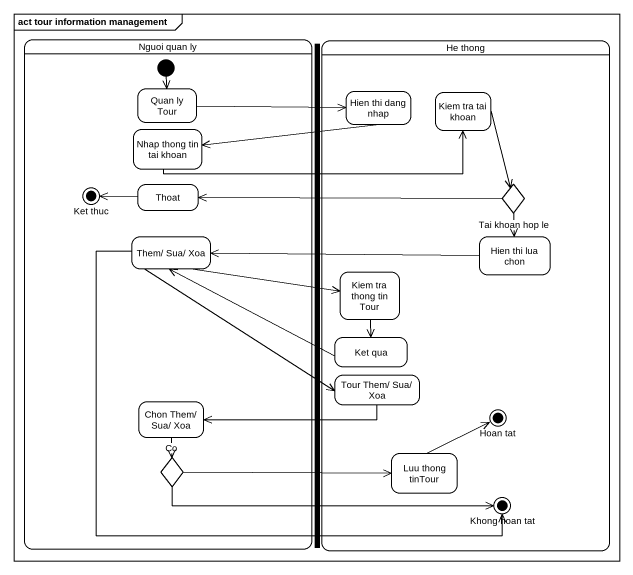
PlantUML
@startuml
mainframe act tour information management
hide empty description
state "Nguoi quan ly" as Nguoi_quan_ly {
  state "Quan ly Tour" as Quan_ly_Tour
  state "Nhap thong tin tai khoan" as Nhap_thong_tin_tai_khoan
  state "Ket thuc" as Ket_thuc <<end>>
  state Thoat
  state "Them/ Sua/ Xoa" as Them_Sua_Xoa
  state "Chon Them/ Sua/ Xoa" as Chon_Them_Sua_Xoa
  state choice2 <<choice>>
  [*] --> Quan_ly_Tour
}
state fork1 <<fork>>
state "He thong" as He_thong {
  state "Hien thi dang nhap" as Hien_thi_dang_nhap
  state "Kiem tra tai khoan" as Kiem_tra_tai_khoan
  state choice1 <<choice>>
  state "Hien thi lua chon" as Hien_thi_lua_chon
  state "Kiem tra thong tin Tour" as Kiem_tra_thong_tin_Tour
  state "Ket qua" as Ket_qua
  state "Tour Them/ Sua/ Xoa" as Tour_Them_Sua_Xoa
  state "Hoan tat" as Hoan_tat <<end>>
  state "Luu thong tinTour" as Luu_thong_tinTour
  state "Khong hoan tat" as Khong_hoan_tat <<end>>
}
Quan_ly_Tour -right-> Hien_thi_dang_nhap
Hien_thi_dang_nhap -left-> Nhap_thong_tin_tai_khoan
Kiem_tra_tai_khoan --> choice1
Nhap_thong_tin_tai_khoan -right-> Kiem_tra_tai_khoan
Thoat -left-> Ket_thuc
choice1 -left-> Thoat
choice1 --> Hien_thi_lua_chon : Tai khoan hop le
Them_Sua_Xoa -right-> Kiem_tra_thong_tin_Tour
Them_Sua_Xoa --> Tour_Them_Sua_Xoa
Them_Sua_Xoa --> Khong_hoan_tat
Hien_thi_lua_chon -left-> Them_Sua_Xoa
Kiem_tra_thong_tin_Tour --> Ket_qua
Ket_qua -left-> Them_Sua_Xoa
Chon_Them_Sua_Xoa --> choice2 : Co
Tour_Them_Sua_Xoa -left-> Chon_Them_Sua_Xoa
choice2 -right-> Luu_thong_tinTour
choice2 -right-> Khong_hoan_tat
Luu_thong_tinTour -up-> Hoan_tat
@enduml
